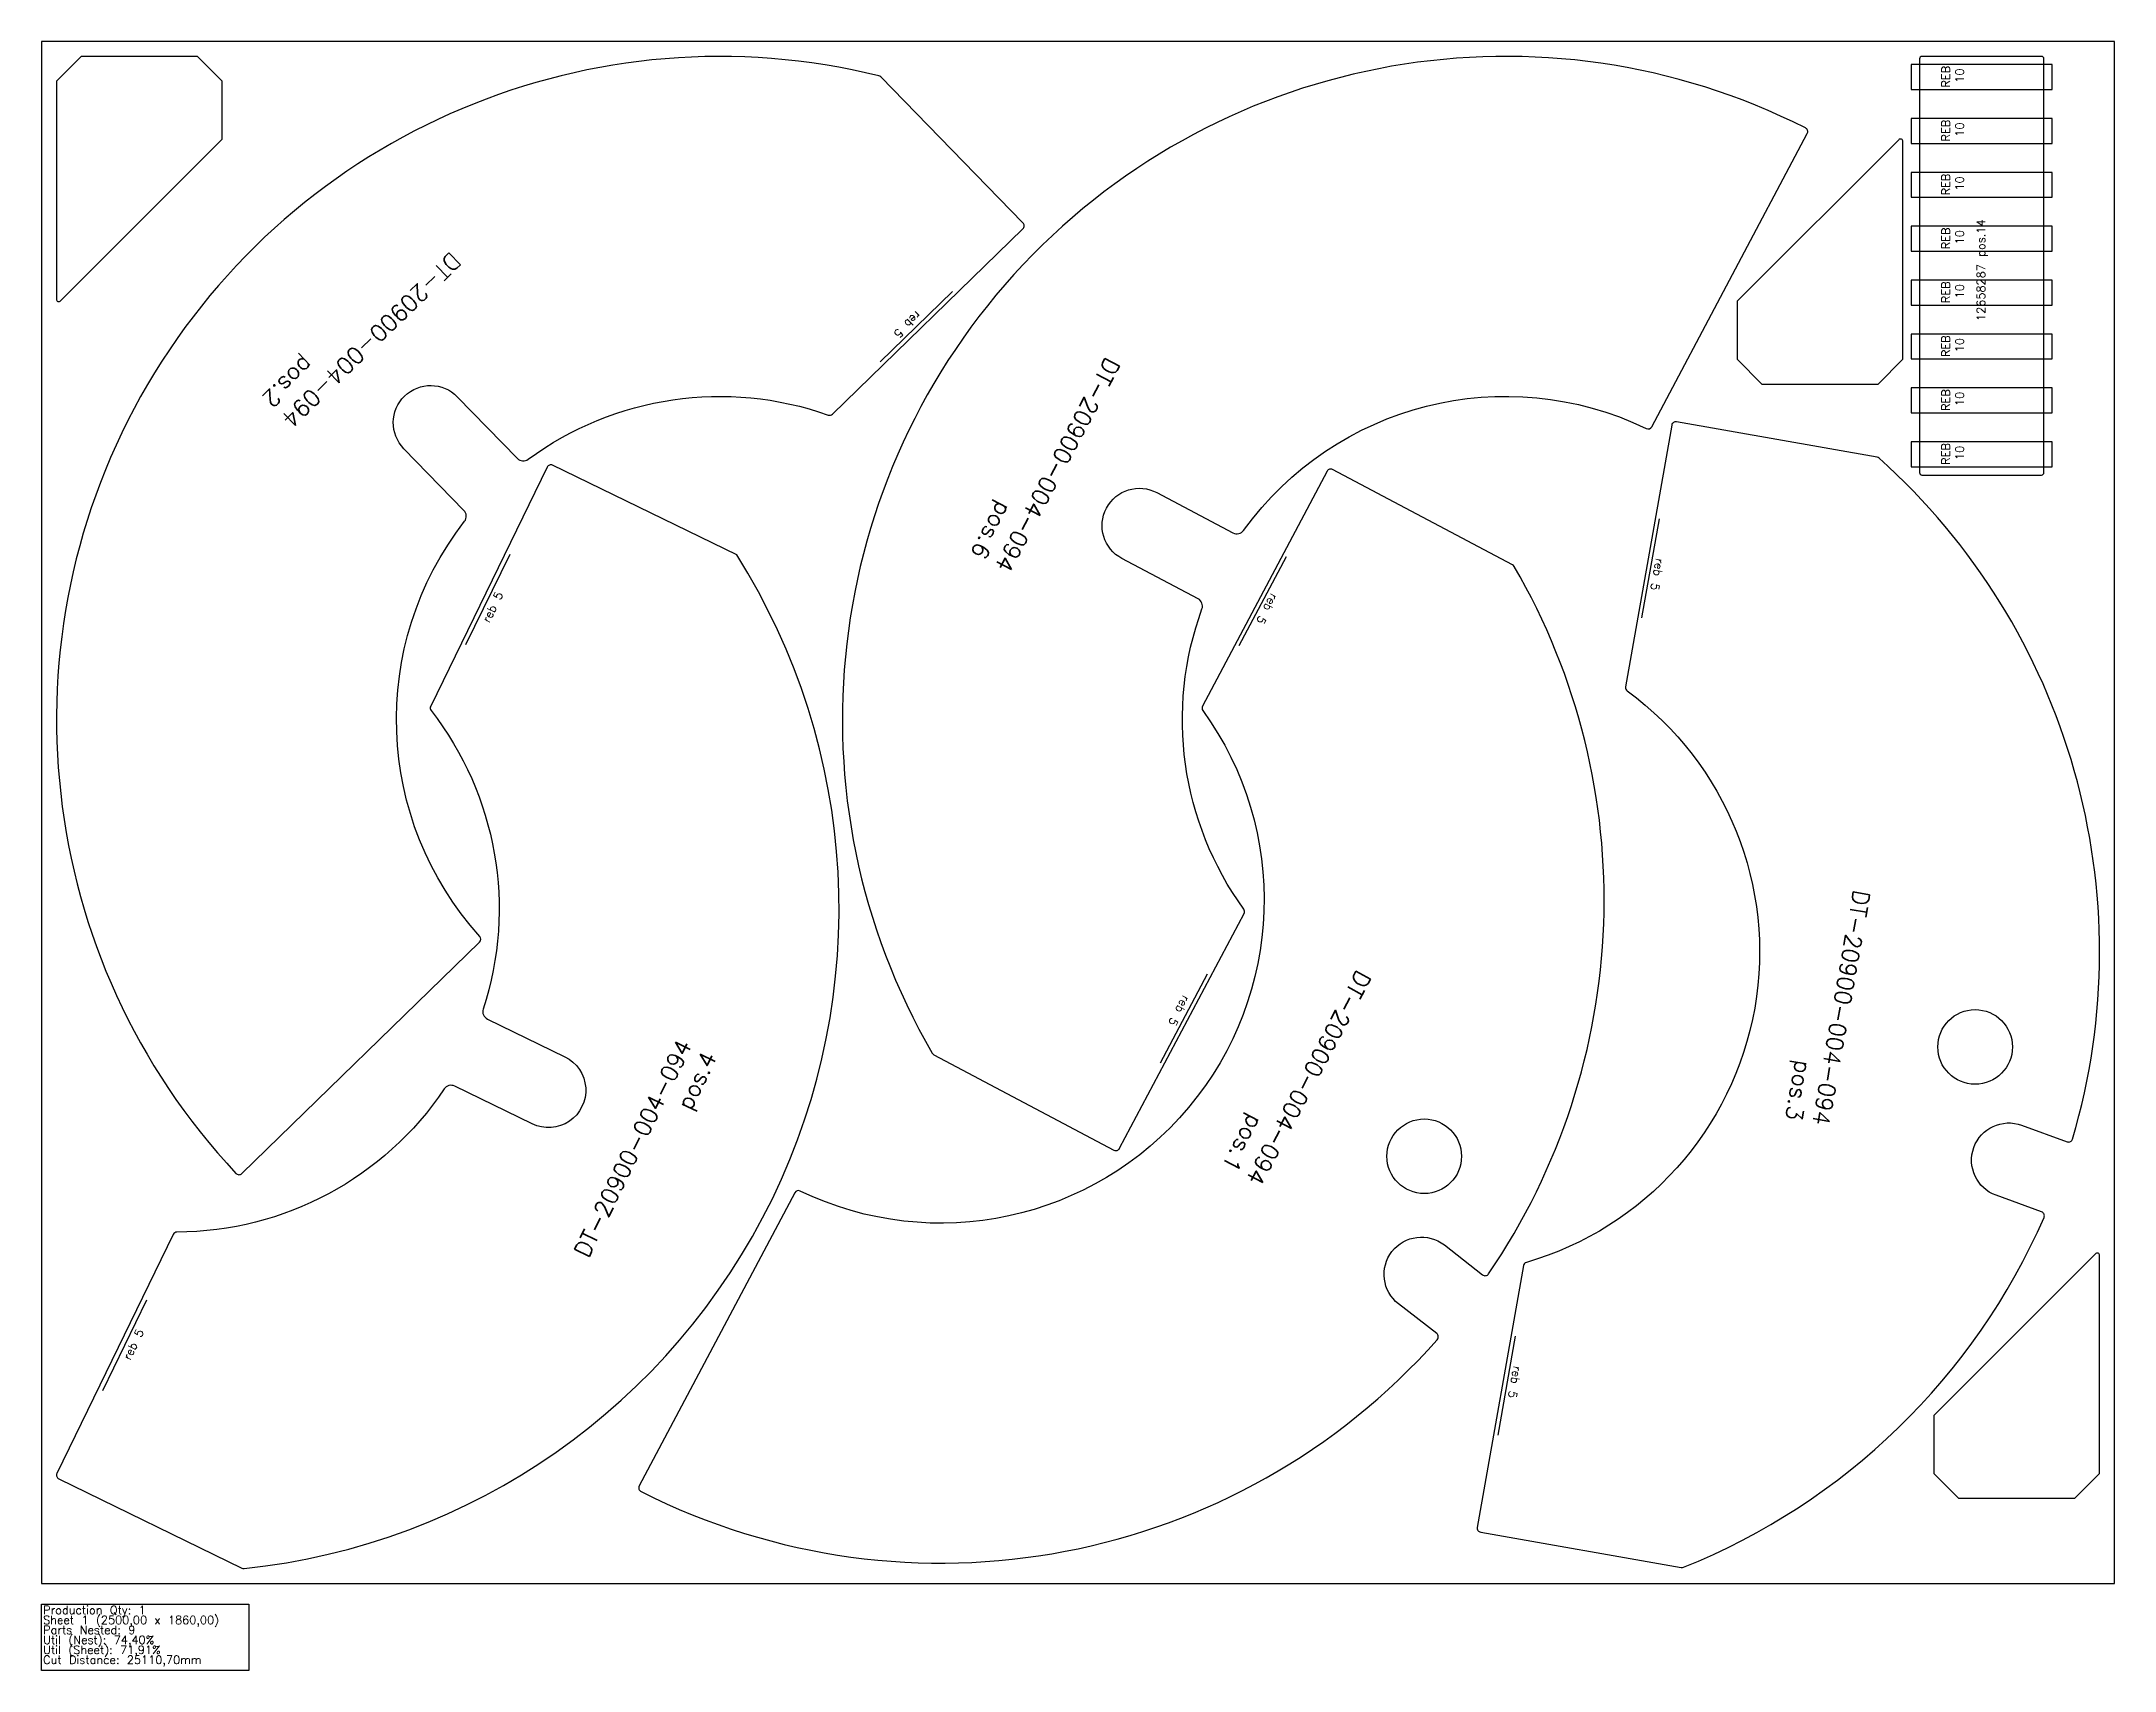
# Model space of a CAD drawing. Header units: millimetres. Extents: x 0 to 2500, y -105 to 1860.
import ezdxf

# ---------------------------------------------------------------- set-up
doc = ezdxf.new("R2010")
doc.units = ezdxf.units.MM
for name, color, linetype in [('12658287', 7, 'Continuous'), ('DT-20900-004-094', 7, 'Continuous'), ('MP23480-04', 7, 'Continuous'), ('Rebaixo', 7, 'Continuous'), ('sheet', 24, 'Continuous'), ('Stats', 7, 'Continuous'), ('Texto', 7, 'Continuous')]:
    doc.layers.add(name, color=color, linetype=linetype)
doc.styles.get("Standard").update_dxf_attribs({"font": 'txt.shx'})

msp = doc.modelspace()

# ---------------------------------------------------------------- linework, layer by layer
at = {"color": 4}
msp.add_lwpolyline([(723.1, 110.9, 0.340978), (1683.2, 294.1, 0.432769), (1682.6, 301.4), (1636.5, 337.3, -0.999999), (1691.8, 408.3), (1737.9, 372.3, 0.432769), (1745.1, 373.5, 0.289124), (1776.1, 1226.7, 0.140055), (1774.1, 1228.6), (1557.1, 1343.7, 0.414214), (1550.3, 1341.6), (1400.1, 1058.4, 0.285813), (1400.5, 1053.1, -0.778662), (915, 473.4, 0.403132), (908.4, 471.2), (720.9, 117.7, 0.419751)], format="xyb", close=True, dxfattribs=at)
at = {"layer": '12658287', "color": 1}
msp.add_lwpolyline([(2414.8, 1340), (2414.8, 1839, 0.414214), (2411.8, 1842), (2267.8, 1842, 0.414214), (2264.8, 1839), (2264.8, 1340, 0.414214), (2267.8, 1337), (2411.8, 1337, 0.414214)], format="xyb", close=True, dxfattribs=at)
at = {"layer": 'DT-20900-004-094', "color": 4}
for points in [[(948.7, 1409.4, 0.285813), (953.9, 1410.5), (1183.5, 1634.1, 0.414214), (1183.6, 1641.2), (1012.3, 1817.2, 0.140055), (1009.9, 1818.5, 0.746926), (234.6, 494.7, 0.419751), (241.7, 494.5), (528.4, 773.7, 0.403132), (528.6, 780.6, -0.363577), (510.2, 1281.2, 0.374366), (509.5, 1294.3), (437.1, 1368.7, -0.999999), (501.5, 1431.5), (574, 1357.1, 0.374366), (587, 1356, -0.248861)], [(1935.3, 1393.2, 0.403132), (1941.9, 1395.3), (2129.4, 1748.8, 0.419751), (2127.2, 1755.7, 0.746926), (1074.3, 639.7, 0.140055), (1076.3, 637.8), (1293.3, 522.8, 0.414214), (1300.1, 524.9), (1450.2, 808.1, 0.285812), (1449.9, 813.4, -0.248861), (1399.5, 1175.5, 0.374366), (1394.8, 1187.7), (1303, 1236.3, -1), (1345.2, 1315.8), (1436.9, 1267.2, 0.374366), (1449.7, 1270.2, -0.363577)], [(2442.9, 532.8, 0.432769), (2449.4, 536.1, 0.289124), (2216.1, 1357.4, 0.140055), (2213.6, 1358.6), (1971.8, 1401.2, 0.414214), (1966, 1397.2), (1910.3, 1081.5, 0.285813), (1912.3, 1076.6, -0.622474), (1790.7, 387.3, 0.285813), (1787.2, 383.4), (1731.5, 67.7, 0.414214), (1735.6, 61.9), (1977.5, 19.3, 0.140055), (1980.2, 19.5, 0.19666), (2415, 441.5, 0.432769), (2412.1, 448.2), (2357.2, 468.2, -0.999999), (2388, 552.8)], [(532.7, 692.9, 0.374366), (537.8, 680.8), (631.1, 635.3, -1.000001), (591.7, 554.4), (498.4, 599.9, 0.374366), (485.7, 596.5, -0.248861), (163.4, 423.8, 0.285812), (159, 421), (18.6, 132.8, 0.414214), (20.9, 126.1), (241.7, 18.6, 0.140055), (244.4, 18.1, 0.556141), (838.5, 1240.6), (616.4, 1348.8, 0.414214), (609.7, 1346.5), (469.4, 1058.3, 0.285812), (469.9, 1053, -0.248861)]]:
    msp.add_lwpolyline(points, format="xyb", close=True, dxfattribs=at)
for centre in [(2331.9, 647.2), (1667.5, 515.3)]:
    msp.add_circle(centre, 45, dxfattribs=at)
at = {"layer": 'MP23480-04', "color": 4}
for points in [[(218, 1742), (218, 1812), (188, 1842), (48, 1842), (18, 1812), (18, 1549.2, 0.668179), (23.1, 1547.1)], [(2044.8, 1546.6), (2044.8, 1476.6), (2074.8, 1446.6), (2214.8, 1446.6), (2244.8, 1476.6), (2244.8, 1739.3, 0.668179), (2239.7, 1741.5)], [(2282, 202.8), (2282, 132.8), (2312, 102.8), (2452, 102.8), (2482, 132.8), (2482, 395.6, 0.668179), (2476.9, 397.7)]]:
    msp.add_lwpolyline(points, format="xyb", close=True, dxfattribs=at)
at = {"layer": 'Rebaixo', "color": 4}
for p, q in [((1011.6, 1473.6), (1098.6, 1558.4)), ((1930, 1164.7), (1951.1, 1284.3)), ((511.9, 1132.5), (565.1, 1241.7)), ((1444.5, 1131.4), (1501.4, 1238.7)), ((1405.8, 735), (1348.9, 627.7)), ((126.8, 341.7), (73.6, 232.5)), ((1777.3, 298.5), (1756.2, 178.8))]:
    msp.add_line(p, q, dxfattribs=at)
at = {"layer": 'Rebaixo', "color": 1, "linetype": 'Continuous', "lineweight": 25}
for points in [[(2424.8, 1802), (2424.8, 1832), (2254.8, 1832), (2254.8, 1802)], [(2424.8, 1737), (2424.8, 1767), (2254.8, 1767), (2254.8, 1737)], [(2424.8, 1672), (2424.8, 1702), (2254.8, 1702), (2254.8, 1672)], [(2424.8, 1607), (2424.8, 1637), (2254.8, 1637), (2254.8, 1607)], [(2424.8, 1542), (2424.8, 1572), (2254.8, 1572), (2254.8, 1542)], [(2424.8, 1477), (2424.8, 1507), (2254.8, 1507), (2254.8, 1477)], [(2424.8, 1412), (2424.8, 1442), (2254.8, 1442), (2254.8, 1412)], [(2424.8, 1347), (2424.8, 1377), (2254.8, 1377), (2254.8, 1347)]]:
    msp.add_lwpolyline(points, close=True, dxfattribs=at)
at = {"layer": 'sheet', "color": 7}
msp.add_lwpolyline([(0, 0), (2500, 0), (2500, 1860), (0, 1860)], close=True, dxfattribs=at)
at = {"layer": 'Stats', "color": 151}
msp.add_lwpolyline([(0, -25), (250, -25), (250, -105), (0, -105), (0, -25)], close=True, dxfattribs=at)

# ---------------------------------------------------------------- texts
at = {"layer": 'Rebaixo', "color": 1, "char_height": 10, "attachment_point": 1, "rotation": 90}
for insert in [(2291.5, 1799.8), (2291.5, 1734.8), (2291.5, 1669.8), (2291.5, 1604.8), (2291.5, 1539.8), (2291.5, 1474.8), (2291.5, 1409.8), (2291.5, 1344.8)]:
    msp.add_mtext_dynamic_manual_height_columns('{\\W0.416365; }REB\\P{\\W1.166365; }10', width=34.994, gutter_width=12.5, heights=[0], dxfattribs=dict(at, insert=insert))
at = {"layer": 'Rebaixo', "color": 4, "char_height": 10, "width": 77.647}
for insert, attachment_point, rotation in [((1034, 1501.3), 3, 224.2398), ((1940.3, 1198.8), 9, 260), ((531.1, 1162.5), 1, 64.0318), ((1464.7, 1160.7), 9, 242.0647), ((1385.6, 705.7), 1, 242.0698), ((115, 308.1), 3, 64.0318), ((1775.3, 262.9), 7, 260)]:
    msp.add_mtext('reb 5', dxfattribs=dict(at, insert=insert, attachment_point=attachment_point, rotation=rotation))
at = {"layer": 'Stats', "color": 60}
for s, p in [('Sheet 1 (2500,00 x 1860,00)', (2, -49)), ('Production Qty: 1', (2, -37)), ('Parts Nested: 9', (2, -61)), ('Util (Nest): 74,40%', (2, -73)), ('Util (Sheet): 71,91%', (2, -85)), ('Cut Distance: 25110,70mm', (2, -97))]:
    msp.add_text(s, height=10, dxfattribs=at).set_placement(p)
at = {"layer": 'Texto', "color": 1, "insert": (2333.9, 1522.8), "char_height": 10, "width": 350.856, "attachment_point": 1, "rotation": 90}
msp.add_mtext('12658287 pos.14', dxfattribs=at)
at = {"layer": 'Texto', "color": 4, "char_height": 20, "width": 141.222, "attachment_point": 3}
for s, insert, rotation in [('DT-20900-004-094\\Ppos.2', (301.9, 1392.6), 224.2398), ('DT-20900-004-094\\Ppos.6', (1167.1, 1217.7), 242.0698), ('DT-20900-004-094\\Ppos.3', (2155.4, 551.3), 260), ('DT-20900-004-094\\Ppos.1', (1470, 478.4), 242.0647), ('DT-20900-004-094\\Ppos.4', (767.1, 658.3), 64.0318)]:
    msp.add_mtext(s, dxfattribs=dict(at, insert=insert, rotation=rotation))

doc.saveas('drawing.dxf')
